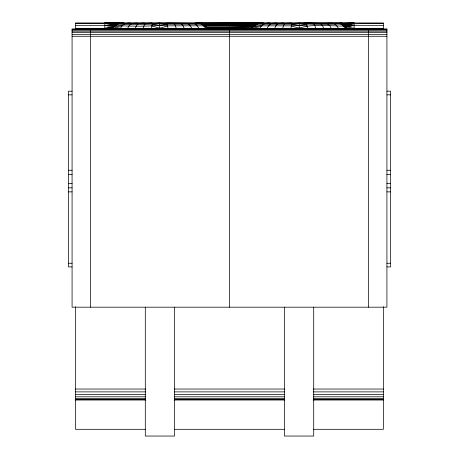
<?xml version="1.0" encoding="UTF-8"?>
<svg xmlns="http://www.w3.org/2000/svg" width="459" height="459" viewBox="0 0 459 459"><rect width="100%" height="100%" fill="white"/><g stroke="black" fill="none" stroke-linecap="round" stroke-linejoin="round"><path stroke-width="0.69" d="M151.418 28.309L152.52 23.271L159.709 22.95L166.898 23.271L292.004 23.271C322.425 25.681 352.925 23.099 383.391 23.575M290.897 28.309L292.004 23.271L299.193 22.95L354.107 23.575C345.501 26.352 337.658 22.273 329.109 22.95C321.748 23.294 314.404 23.151 307.019 22.95L291.614 24.247L167.283 24.247L152.52 23.271L75.511 23.575M143.242 28.309L143.942 25.847L145.434 23.271L151.883 22.95L152.52 23.271M282.721 28.309L283.427 25.847L284.913 23.271L291.362 22.95L292.004 23.271M111.967 29.37C112.88 26.72 114.308 23.185 117.527 22.95M251.452 29.37C252.364 26.725 253.787 23.185 257.006 22.95M135.285 28.309L136.329 25.847L138.532 23.271L144.195 22.95L145.434 23.271M274.763 28.309L275.807 25.847L278.016 23.271L283.679 22.95L284.913 23.271M127.654 28.309L129.025 25.847L131.922 23.271L136.788 22.95L138.532 23.271M267.132 28.309L268.504 25.847L271.401 23.271L276.272 22.95L278.016 23.271M75.511 28.309L205.626 28.309L206.825 27.666L252.972 28.309L345.111 28.309L345.948 26.886L354.107 25.4L383.391 25.4M206.843 29.02L205.626 28.309L206.47 26.886L205.311 24.97L204.02 23.679L201.897 22.95M114.09 29.106L120.459 28.309C122.41 23.857 127.373 22.003 131.922 23.271M255.296 29.124L259.937 28.309C261.888 23.857 266.851 22.003 271.401 23.271M123.333 22.95L104.795 22.95L104.795 28.309L112.948 26.886L119.644 23.271L123.333 22.95L125.686 23.271M112.478 29.02L113.493 28.309L112.948 26.886L104.795 25.4L75.511 25.4M251.957 29.02L252.972 28.309L252.433 26.886L206.47 26.886L203.664 25.847L201.662 24.247L199.516 23.271L196.091 22.95L193.738 23.271L167.535 22.95C146.857 25.084 125.634 24.723 104.795 23.575L115.404 23.679L119.644 23.271L116.804 23.03M252.972 28.309L251.675 28.699L207.227 28.699L205.626 28.309L203.664 25.847L205.311 24.97L253.804 24.706C257.642 24.356 261.194 22.066 265.164 23.271M346.321 29.015L345.111 28.309L343.143 25.847L344.789 24.964L354.107 25.4L345.943 26.869L343.143 25.847L341.135 24.241L343.498 23.679L354.107 23.575L338.994 23.271L354.107 22.95L354.107 28.309L351.646 29.221M206.47 26.886L206.825 27.666L252.433 26.886L254.946 25.847L256.965 24.247L254.883 23.679L204.02 23.679L199.516 23.271L262.812 22.95M259.937 28.309L252.433 26.886L254.946 25.847L253.804 24.706L205.001 24.585L201.662 24.247L204.02 23.679L259.123 23.271L256.283 23.03L199.516 23.271M114.739 24.247L104.795 25.4L113.752 25.474L117.487 24.247L115.404 23.679M157.087 29.083L167.65 25.847L291.253 25.847L299.193 25.4L306.767 24.241L307.484 28.309M296.566 29.083C314.863 21.854 335.001 27.919 354.107 25.4L344.577 24.706L343.039 23.386L341.376 22.95M350.269 29.135L354.107 28.309L383.391 28.309M203.664 25.847L205.672 25.474L253.804 24.706M345.111 28.309L354.107 28.309L348.238 29.175M205.626 28.309L251.916 28.062M168 28.309L167.283 24.247C146.662 27.494 125.577 25.727 104.795 25.4M122.134 25.847L112.948 26.886L120.459 28.309M252.433 26.886L261.619 25.847M259.123 23.271L254.883 23.679L201.662 24.247L205.311 24.97M342.81 23.271L354.107 22.95M205.001 24.585L254.223 24.247L204.364 23.948M72.08 29.324L386.92 29.324M72.08 30.059L386.92 30.059M72.08 31.155L386.92 31.155M72.08 32.618L386.92 32.618M72.08 34.448L386.92 34.448M72.08 36.278L386.92 36.278M72.08 91.192L68.42 91.192L68.42 266.914L72.08 266.914M386.92 91.192L390.58 91.192L390.58 266.914L386.92 266.914M68.42 94.852L72.08 94.852M386.92 94.852L390.58 94.852M68.42 170.266L72.08 170.266M386.92 170.266L390.58 170.266M68.42 174.661L72.08 174.661M386.92 174.661L390.58 174.661M68.42 183.445L72.08 183.445M386.92 183.445L390.58 183.445M68.42 187.84L72.08 187.84M386.92 187.84L390.58 187.84M68.42 191.868L72.08 191.868M386.92 191.868L390.58 191.868M68.42 263.254L72.08 263.254M386.92 263.254L390.58 263.254M75.511 389.043L145.681 389.043M174.317 389.043L284.586 389.043M313.222 389.043L383.391 389.043M75.511 391.883L145.681 391.883M174.317 391.883L284.586 391.883M313.222 391.883L383.391 391.883M75.511 394.533L145.681 394.533M174.317 394.533L284.586 394.533M313.222 394.533L383.391 394.533M75.511 396.805L145.681 396.805M174.317 396.805L284.586 396.805M313.222 396.805L383.391 396.805M75.511 398.55L145.681 398.55M174.317 398.55L284.586 398.55M313.222 398.55L383.391 398.55M75.511 399.651L145.681 399.651M174.317 399.651L284.586 399.651M313.222 399.651L383.391 399.651M75.511 400.024L145.681 400.024M174.317 400.024L284.586 400.024M313.222 400.024L383.391 400.024M145.681 429.308L75.511 429.308L75.511 306.687M174.317 429.308L284.586 429.308M313.222 429.308L383.391 429.308L383.391 306.687M203.159 23.202L255.571 23.271M203.331 23.271L255.342 23.392M205.672 25.474L252.989 25.847M335.569 22.95L342.098 23.03M196.091 22.95L202.62 23.03M119.644 23.271L104.795 22.95L116.093 23.271M104.795 23.575L117.487 24.247M307.128 25.847L299.193 25.4L291.614 24.247M167.65 25.847L159.709 25.4L152.136 24.247M338.994 23.271L343.498 23.679M333.217 23.271L335.047 24.241L336.763 25.847L338.444 28.309L344.807 29.106M205.328 29.106L198.959 28.309L197.284 25.847L195.568 24.247L193.738 23.271M110.665 29.181L104.795 28.309L112.598 27.666L113.493 28.309L112.197 28.699L104.795 28.309L107.291 29.089M354.107 28.309L345.948 26.886L343.143 25.847M338.444 28.309L343.085 29.124M341.135 24.241L344.789 24.964L346.929 29.37M113.752 25.474L115.467 25.847M291.253 25.847L301.815 29.083M151.774 25.847L162.337 29.083M326.98 23.271L329.878 25.847L331.249 28.309M187.501 23.271L190.399 25.847L191.764 28.309M320.365 23.271L322.574 25.847L323.618 28.309M180.886 23.271L183.095 25.847L184.139 28.309M313.468 23.271L314.954 25.847L315.66 28.309M173.99 23.271L175.476 25.847L176.181 28.309M206.825 27.666L207.451 29.37M306.377 23.271L306.767 24.241M166.898 23.271L167.283 24.247M383.391 28.441L383.391 22.95L75.511 22.95L75.511 28.441M368.611 28.957L368.611 307.186M313.704 307.186L313.704 436.05L284.414 436.05L284.414 307.186M299.193 22.95L299.193 28.309M229.5 28.957L229.5 307.186M174.586 307.186L174.586 436.05L145.296 436.05L145.296 307.186M159.709 22.95L159.709 28.309M90.389 28.957L90.389 307.186M386.92 28.957L72.08 28.957L72.08 307.186L386.92 307.186L386.92 28.957"/></g></svg>
